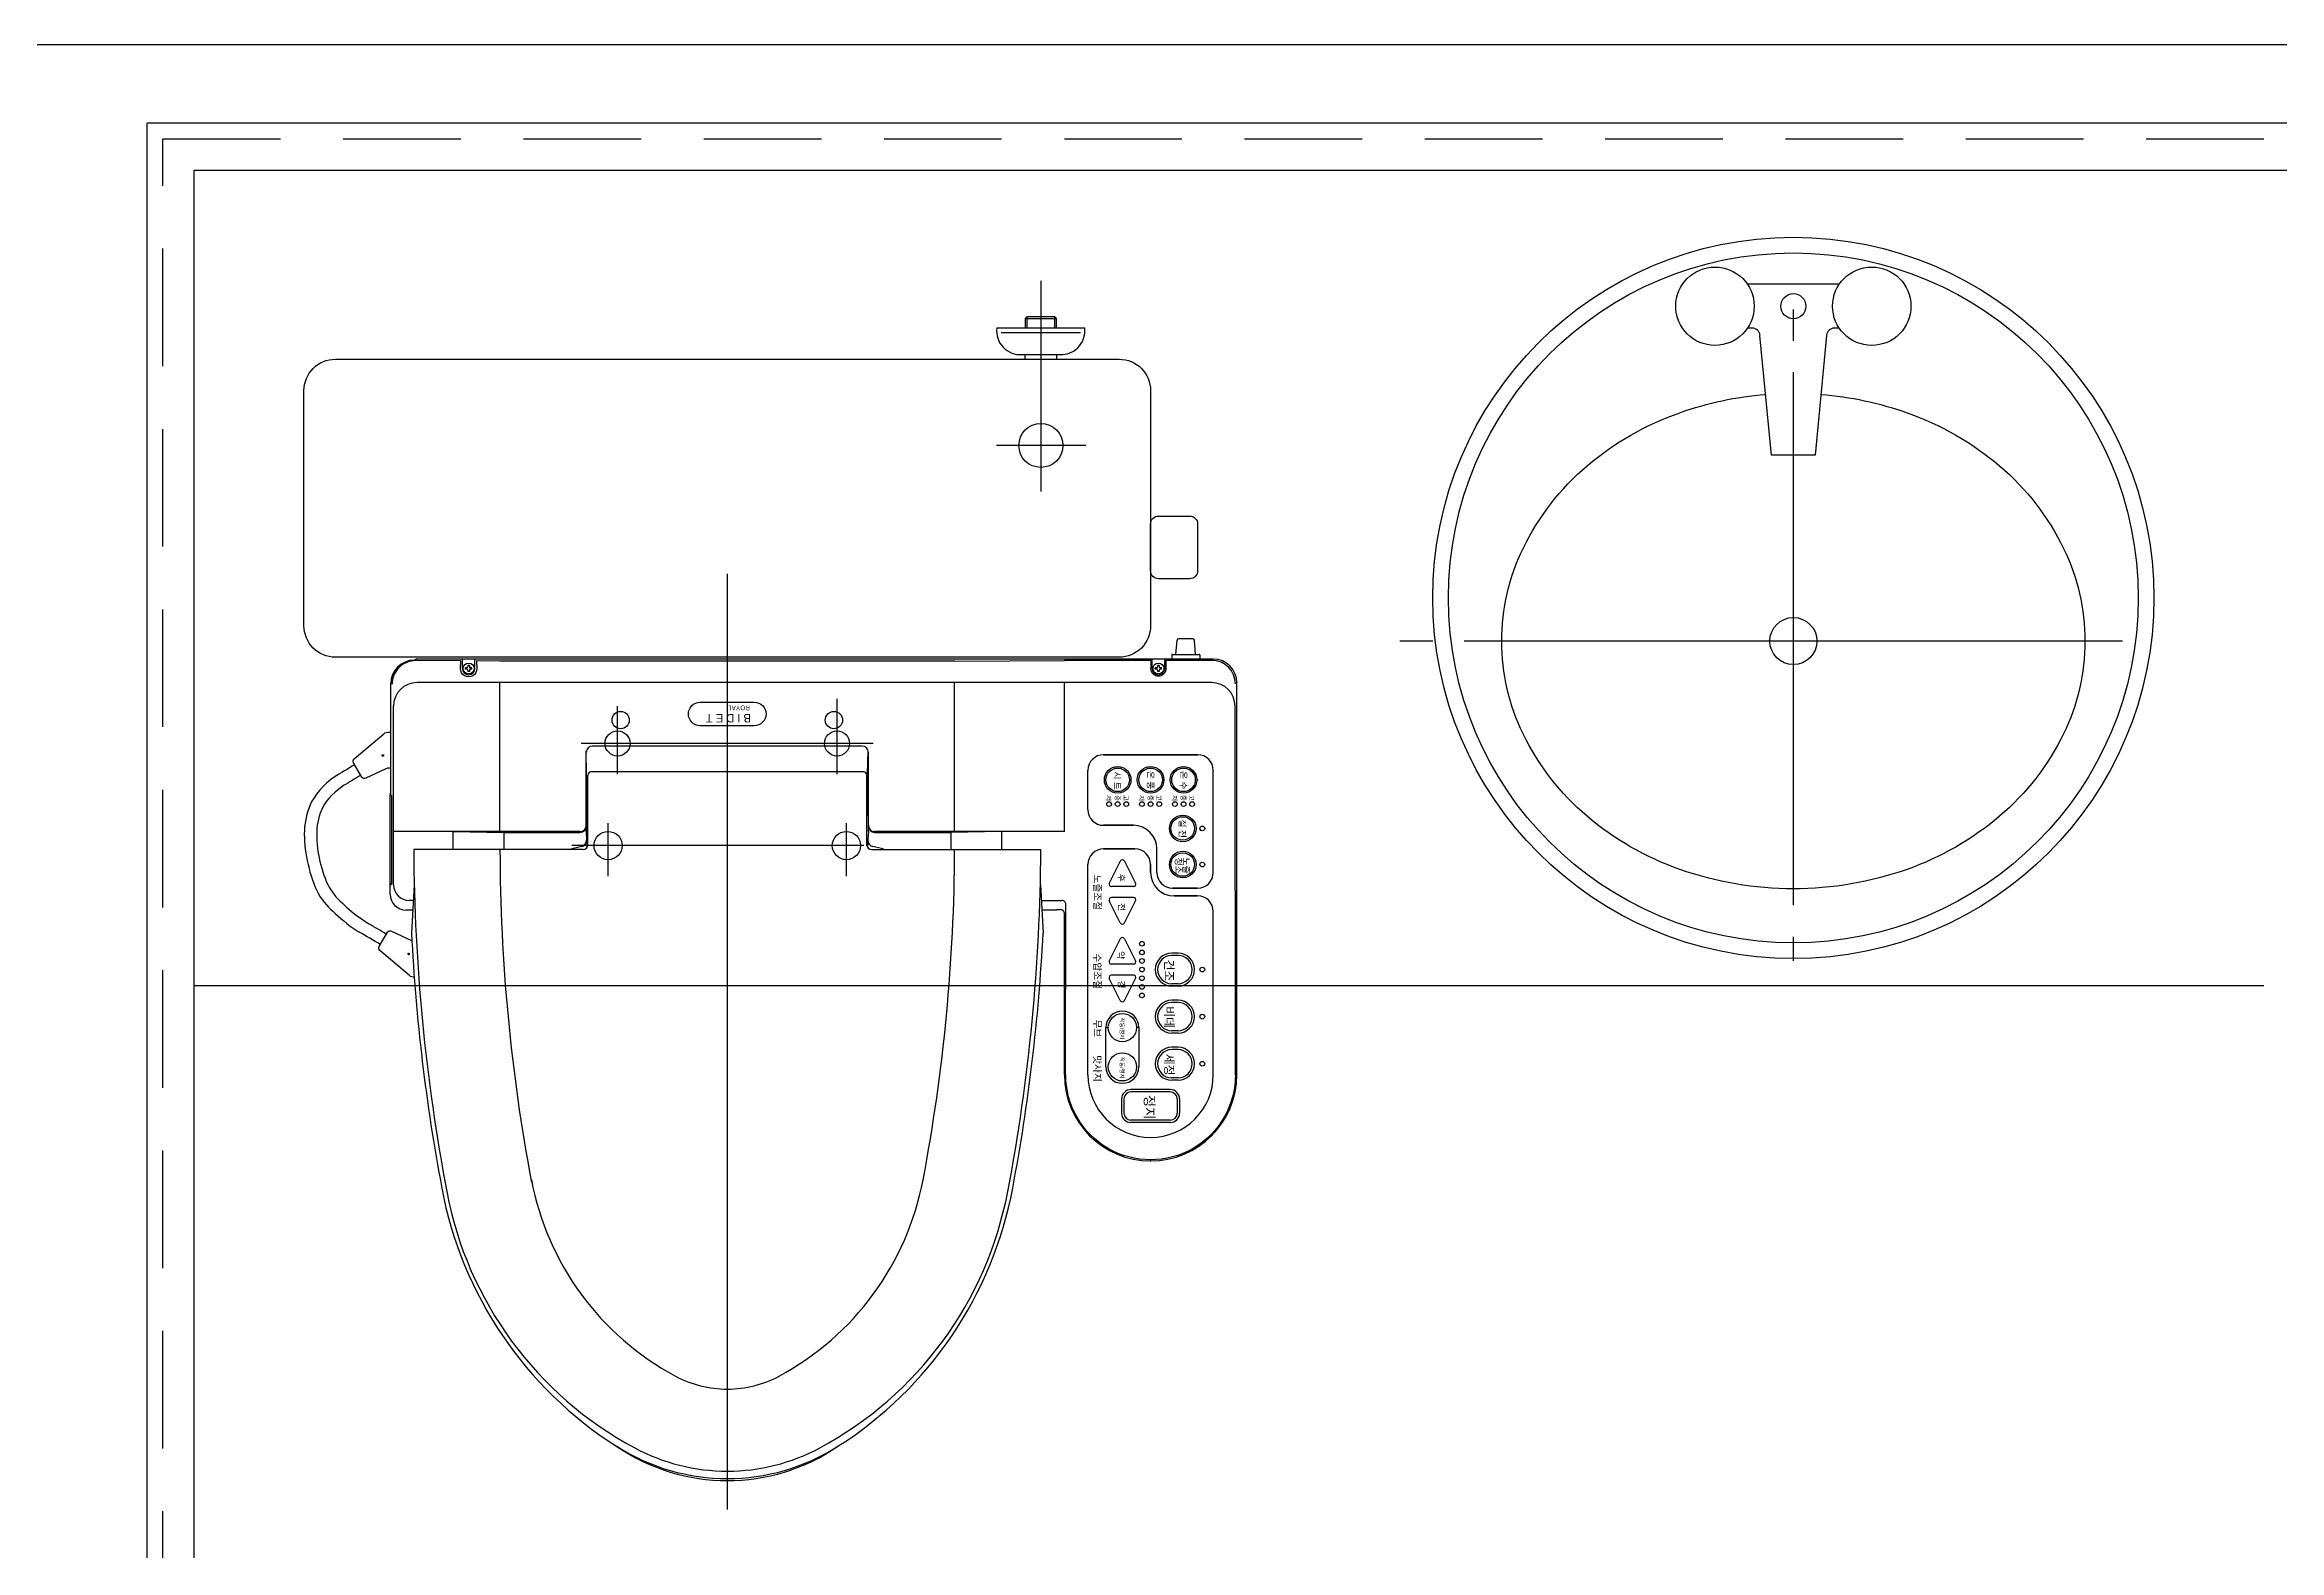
# Model space of a CAD drawing. Extents: x 11416736 to 11582377, y -14295679 to -14163266.
# Drawn here: x 11456184 to 11457609, y -14217043 to -14216083 of the extents above; entities that cross this region are included whole.
import ezdxf

# ---------------------------------------------------------------- set-up
doc = ezdxf.new("R2010")
doc.units = 0
doc.header["$LTSCALE"] = 50
doc.header["$MEASUREMENT"] = 0
doc.linetypes.add('HID', pattern=[2.3, 1.5, -0.8])
doc.linetypes.add('HIDDEN', pattern=[0.375, 0.25, -0.125])
for name, color, linetype in [('! 06 중심선', 11, 'CONTINUOUS'), ('! 16 HAT', 251, 'CONTINUOUS'), ('- 02 내력벽', 2, 'CONTINUOUS'), ('- 04 마감선 01', 125, 'CONTINUOUS'), ('- 06 마감선 03_방수', 8, 'HIDDEN'), ('8', 8, 'CONTINUOUS')]:
    doc.layers.add(name, color=color, linetype=linetype)
doc.styles.add('굴림', font='Gulim.ttf')

msp = doc.modelspace()

# ---------------------------------------------------------------- linework, layer by layer
at = {"layer": '! 06 중심선'}
msp.add_line((11458598.9, -14216083.5), (11456148.9, -14216083.5), dxfattribs=at)
at = {"layer": '! 16 HAT'}
for p, q in [((11456818.9, -14216234.1), (11456818.9, -14216368.3)), ((11457328.1, -14216236.2), (11457269.6, -14216236.2)), ((11456808.9, -14216258), (11456818.9, -14216258)), ((11456809.9, -14216257), (11456809.9, -14216264)), ((11456818.9, -14216258), (11456818.9, -14216258)), ((11456818.9, -14216258), (11456828.9, -14216258)), ((11456827.9, -14216264), (11456827.9, -14216257)), ((11457298.9, -14216272.2), (11457298.9, -14216252.2)), ((11456790.9, -14216264), (11456846.9, -14216264)), ((11456793.6, -14216267), (11456818.9, -14216267)), ((11456818.9, -14216267), (11456844.3, -14216267)), ((11457272.7, -14216264.2), (11457269.6, -14216264.2)), ((11457284.9, -14216345.2), (11457277.6, -14216268.8)), ((11457320.1, -14216268.8), (11457312.9, -14216345.2)), ((11457328.1, -14216264.2), (11457325.1, -14216264.2)), ((11456808.9, -14216284), (11456808.9, -14216281)), ((11456828.9, -14216281), (11456828.9, -14216284)), ((11457298.9, -14216632.2), (11457298.9, -14216292.2)), ((11456847.6, -14216339), (11456790.7, -14216339)), ((11457312.9, -14216345.2), (11457284.9, -14216345.2)), ((11456618.9, -14216420.9), (11456618.9, -14217017.5)), ((11456905.1, -14216472.2), (11456905.8, -14216463.1)), ((11456915.9, -14216462.2), (11456906.8, -14216462.2)), ((11456917.6, -14216472.2), (11456916.9, -14216463.1)), ((11457068.9, -14216463.7), (11457047.9, -14216463.7)), ((11457508.9, -14216463.7), (11457088.9, -14216463.7)), ((11456419.9, -14216475.9), (11456419.2, -14216475.9)), ((11456448.7, -14216476.3), (11456420.2, -14216476.2)), ((11456928.9, -14216475.2), (11456420.6, -14216475.2)), ((11456448.7, -14216476.3), (11456448.6, -14216481.2)), ((11456449.9, -14216481.2), (11456449.9, -14216475.2)), ((11456451.9, -14216481.7), (11456451.9, -14216480.7)), ((11456452.9, -14216480.7), (11456451.9, -14216480.7)), ((11456452.9, -14216481.7), (11456451.9, -14216481.7)), ((11456453.4, -14216479.2), (11456453.4, -14216480.2)), ((11456454.4, -14216479.2), (11456453.4, -14216479.2)), ((11456453.4, -14216482.2), (11456453.4, -14216483.2)), ((11456454.4, -14216483.2), (11456453.4, -14216483.2)), ((11456454.4, -14216479.2), (11456454.4, -14216480.2)), ((11456454.4, -14216482.2), (11456454.4, -14216483.2)), ((11456455.9, -14216480.7), (11456454.9, -14216480.7)), ((11456455.9, -14216481.7), (11456454.9, -14216481.7)), ((11456455.9, -14216481.7), (11456455.9, -14216480.7)), ((11456457.9, -14216481.2), (11456457.9, -14216475.2)), ((11456459, -14216476.4), (11456459.1, -14216481.2)), ((11456473.9, -14216476.5), (11456459, -14216476.4)), ((11456763.9, -14216476.5), (11456473.9, -14216476.5)), ((11456763.9, -14216476.5), (11456833.9, -14216476)), ((11456889.1, -14216476), (11456833.9, -14216476)), ((11456889.1, -14216476), (11456889, -14216481.2)), ((11456889.9, -14216481.2), (11456889.9, -14216475.2)), ((11456891.9, -14216481.7), (11456891.9, -14216480.7)), ((11456892.9, -14216480.7), (11456891.9, -14216480.7)), ((11456892.9, -14216481.7), (11456891.9, -14216481.7)), ((11456894.4, -14216479.2), (11456893.4, -14216479.2)), ((11456893.4, -14216479.2), (11456893.4, -14216480.2)), ((11456893.4, -14216482.2), (11456893.4, -14216483.2)), ((11456894.4, -14216483.2), (11456893.4, -14216483.2)), ((11456894.4, -14216479.2), (11456894.4, -14216480.2)), ((11456894.4, -14216482.2), (11456894.4, -14216483.2)), ((11456895.9, -14216480.7), (11456894.9, -14216480.7)), ((11456895.9, -14216481.7), (11456894.9, -14216481.7)), ((11456895.9, -14216481.7), (11456895.9, -14216480.7)), ((11456897.9, -14216481.2), (11456897.9, -14216475.2)), ((11456898.6, -14216476), (11456898.7, -14216481.2)), ((11456928, -14216476), (11456898.6, -14216476)), ((11456902.4, -14216472.7), (11456902.4, -14216474.7)), ((11456902.9, -14216472.2), (11456919.9, -14216472.2)), ((11456920.4, -14216472.7), (11456920.4, -14216474.7)), ((11456404.2, -14216561.9), (11456404.2, -14216490.9)), ((11456927.8, -14216490.2), (11456421, -14216490.2)), ((11456473.9, -14216585.2), (11456473.9, -14216490.2)), ((11456763.9, -14216585.2), (11456763.9, -14216490.2)), ((11456833.9, -14216585.2), (11456833.9, -14216490.2)), ((11456943.9, -14216740.2), (11456943.9, -14216490.2)), ((11456406, -14216619.1), (11456406, -14216505.2)), ((11456548.9, -14216548.6), (11456548.9, -14216505.2)), ((11456688.9, -14216548.6), (11456688.9, -14216500.6)), ((11456943, -14216740.2), (11456942.8, -14216505.1)), ((11456712, -14216529), (11456525.7, -14216529)), ((11456529.7, -14216594.5), (11456528.9, -14216533.8)), ((11456528.9, -14216585.2), (11456528.9, -14216534.7)), ((11456704.9, -14216530.7), (11456532.9, -14216530.7)), ((11456708.1, -14216556), (11456708.8, -14216533.8)), ((11456708.9, -14216585.3), (11456708.9, -14216534.7)), ((11456858.9, -14216536.2), (11456918.9, -14216536.2)), ((11456918.9, -14216536.2), (11456858.9, -14216536.2)), ((11456529.9, -14216593.6), (11456529.9, -14216549.2)), ((11456705.9, -14216547.2), (11456531.9, -14216547.2)), ((11456707.9, -14216593.6), (11456707.9, -14216549.2)), ((11456707.9, -14216594.3), (11456708.1, -14216556)), ((11456848.9, -14216571.2), (11456848.9, -14216546.2)), ((11456848.9, -14216571.2), (11456848.9, -14216546.2)), ((11456928.9, -14216611.2), (11456928.9, -14216546.2)), ((11456928.9, -14216611.2), (11456928.9, -14216546.2)), ((11456403.9, -14216561.9), (11456404.2, -14216561.9)), ((11456403.9, -14216625.2), (11456403.9, -14216561.9)), ((11456403.9, -14216562.2), (11456405, -14216562.2)), ((11456404.2, -14216561.9), (11456405, -14216562.2)), ((11456405, -14216618.6), (11456405, -14216562.2)), ((11456524.9, -14216585.2), (11456406, -14216585.2)), ((11456443.9, -14216585.2), (11456443.9, -14216596.6)), ((11456443.9, -14216585.2), (11456476.4, -14216585.7)), ((11456476.4, -14216585.2), (11456476.4, -14216596.6)), ((11456476.4, -14216585.7), (11456524.9, -14216585.7)), ((11456528.9, -14216585.2), (11456529.1, -14216590.2)), ((11456542.9, -14216613.7), (11456542.9, -14216579.9)), ((11456694.9, -14216613.7), (11456694.9, -14216579.9)), ((11456708.9, -14216585.2), (11456708.6, -14216590.2)), ((11456833.9, -14216585.2), (11456712.9, -14216585.2)), ((11456712.9, -14216585.7), (11456761.4, -14216585.7)), ((11456761.4, -14216585.2), (11456761.4, -14216596.6)), ((11456793.9, -14216585.2), (11456761.4, -14216585.7)), ((11456793.9, -14216585.2), (11456793.9, -14216596.6)), ((11456858.9, -14216581.2), (11456877.9, -14216581.2)), ((11456877.9, -14216581.2), (11456858.9, -14216581.2)), ((11456526.9, -14216596.6), (11456418.9, -14216596.6)), ((11456706, -14216594.1), (11456519.7, -14216594.1)), ((11456529.1, -14216590.2), (11456529.4, -14216595.2)), ((11456708.6, -14216590.2), (11456708.3, -14216595.2)), ((11456710.9, -14216596.6), (11456818.8, -14216596.6)), ((11456858.9, -14216596.2), (11456878.9, -14216596.2)), ((11456878.9, -14216596.2), (11456858.9, -14216596.2)), ((11456892.9, -14216611.2), (11456892.9, -14216596.2)), ((11456892.9, -14216611.2), (11456892.9, -14216596.2)), ((11456848.9, -14216740.2), (11456848.9, -14216606.2)), ((11456848.9, -14216740.2), (11456848.9, -14216606.2)), ((11456869.5, -14216604), (11456862.5, -14216618)), ((11456872.2, -14216604), (11456879.2, -14216618)), ((11456888.9, -14216611.2), (11456888.9, -14216606.2)), ((11456888.9, -14216606.2), (11456888.9, -14216611.2)), ((11456403.9, -14216619.2), (11456405, -14216618.6)), ((11456405, -14216618.6), (11456403.9, -14216618.6)), ((11456419.1, -14216619.1), (11456417.4, -14216649.9)), ((11456877.9, -14216620.2), (11456863.9, -14216620.2)), ((11456877.9, -14216627.2), (11456863.9, -14216627.2)), ((11456902.9, -14216621.2), (11456918.9, -14216621.2)), ((11456918.9, -14216621.2), (11456902.9, -14216621.2)), ((11456918.9, -14216626.2), (11456903.9, -14216626.2)), ((11456903.9, -14216626.2), (11456918.9, -14216626.2)), ((11456418, -14216635.2), (11456413.9, -14216635.2)), ((11456418.3, -14216629.1), (11456416, -14216629.1)), ((11456819.4, -14216629.1), (11456832.3, -14216629.1)), ((11456828.9, -14216635.2), (11456819.7, -14216635.2)), ((11456828.9, -14216634.9), (11456831.4, -14216634.9)), ((11456828.9, -14216635.2), (11456828.9, -14216634.9)), ((11456833.9, -14216740.2), (11456833.9, -14216637.4)), ((11456834.7, -14216740.2), (11456834.8, -14216631.6)), ((11456869.5, -14216643.3), (11456862.5, -14216629.3)), ((11456872.2, -14216643.3), (11456879.2, -14216629.3)), ((11456928.9, -14216740.2), (11456928.9, -14216636.2)), ((11456928.9, -14216740.2), (11456928.9, -14216636.2)), ((11456869.5, -14216653.5), (11456862.5, -14216667.5)), ((11456872.2, -14216653.5), (11456879.2, -14216667.5)), ((11457298.9, -14216667.7), (11457298.9, -14216652.2)), ((11456877.9, -14216669.7), (11456863.9, -14216669.7)), ((11456906.4, -14216662.7), (11456902.4, -14216662.7)), ((11456906.4, -14216664.2), (11456902.4, -14216664.2)), ((11456419.5, -14216678.2), (11456419.4, -14216678.2)), ((11456869.5, -14216692.8), (11456862.5, -14216678.8)), ((11456877.9, -14216676.7), (11456863.9, -14216676.7)), ((11456872.2, -14216692.8), (11456879.2, -14216678.8)), ((11456906.4, -14216682.2), (11456902.4, -14216682.2)), ((11456906.4, -14216683.7), (11456902.4, -14216683.7)), ((11456906.4, -14216692.7), (11456902.4, -14216692.7)), ((11456906.4, -14216694.2), (11456902.4, -14216694.2)), ((11456860.4, -14216735.2), (11456860.4, -14216710.2)), ((11456860.4, -14216710.2), (11456861.9, -14216710.2)), ((11456881.4, -14216710.2), (11456879.9, -14216710.2)), ((11456881.4, -14216710.2), (11456881.4, -14216735.2)), ((11456906.4, -14216712.2), (11456902.4, -14216712.2)), ((11456906.4, -14216713.7), (11456902.4, -14216713.7)), ((11456906.4, -14216722.7), (11456902.4, -14216722.7)), ((11456906.4, -14216724.2), (11456902.4, -14216724.2)), ((11456906.4, -14216742.2), (11456902.4, -14216742.2)), ((11456870.4, -14216755.7), (11456870.4, -14216764.7)), ((11456871.9, -14216755.7), (11456871.9, -14216764.7)), ((11456901.4, -14216749.7), (11456876.4, -14216749.7)), ((11456901.4, -14216751.2), (11456876.4, -14216751.2)), ((11456906.4, -14216743.7), (11456902.4, -14216743.7)), ((11456905.9, -14216755.7), (11456905.9, -14216764.7)), ((11456907.4, -14216755.7), (11456907.4, -14216764.7)), ((11456901.4, -14216769.2), (11456876.4, -14216769.2)), ((11456901.4, -14216770.7), (11456876.4, -14216770.7))]:
    msp.add_line(p, q, dxfattribs=at)
for points in [[(11456828.9, -14216264), (11456828.9, -14216258), (11456827.9, -14216257), (11456809.9, -14216257), (11456808.9, -14216258), (11456808.9, -14216264)], [(11456368.2, -14216550.4), (11456366.1, -14216551.9), (11456363.3, -14216554.3), (11456360.9, -14216556.7), (11456358.7, -14216559), (11456356.9, -14216561.3), (11456355.3, -14216563.6), (11456354, -14216565.9), (11456352.9, -14216568.2), (11456351.9, -14216570.5), (11456351.1, -14216572.8), (11456350.5, -14216575.1), (11456350, -14216577.5), (11456349.6, -14216579.8), (11456349.3, -14216582.1), (11456349.2, -14216584.5), (11456349.1, -14216586.9), (11456349.2, -14216589.2), (11456349.3, -14216591.6), (11456349.4, -14216594), (11456349.7, -14216596.3), (11456350, -14216598.7), (11456350.5, -14216601.2), (11456350.9, -14216603.6), (11456351.5, -14216606.1), (11456352.1, -14216608.6), (11456352.7, -14216611), (11456353.5, -14216613.5), (11456354.3, -14216615.9), (11456355.1, -14216618.3), (11456356.1, -14216620.6), (11456357.1, -14216622.8), (11456358.2, -14216624.8), (11456359.3, -14216626.7), (11456360.5, -14216628.5), (11456361.8, -14216630.2), (11456363.2, -14216631.8), (11456364.6, -14216633.3), (11456366, -14216634.8), (11456367.6, -14216636.2), (11456369.1, -14216637.7), (11456370.8, -14216639.2), (11456372.5, -14216640.7), (11456374.3, -14216642.2), (11456376.3, -14216643.8), (11456378.4, -14216645.5), (11456380.8, -14216647.1), (11456383.4, -14216648.8), (11456384.2, -14216649.3)], [(11456374, -14216555.9), (11456371.1, -14216558.1), (11456368.7, -14216560.1), (11456366.5, -14216562.1), (11456364.7, -14216564.1), (11456363.2, -14216565.9), (11456361.9, -14216567.8), (11456360.9, -14216569.6), (11456360, -14216571.5), (11456359.2, -14216573.4), (11456358.6, -14216575.3), (11456358.1, -14216577.2), (11456357.7, -14216579.1), (11456357.4, -14216581.1), (11456357.1, -14216583.1), (11456357, -14216585.1), (11456357, -14216587.1), (11456357, -14216589.2), (11456357.1, -14216591.3), (11456357.3, -14216593.4), (11456357.5, -14216595.5), (11456357.8, -14216597.7), (11456358.2, -14216599.8), (11456358.6, -14216602), (11456359.1, -14216604.2), (11456359.6, -14216606.4), (11456360.2, -14216608.6), (11456360.9, -14216610.8), (11456361.6, -14216612.9), (11456362.3, -14216615), (11456363.1, -14216617), (11456364, -14216618.9), (11456365, -14216620.7), (11456366, -14216622.4), (11456367, -14216623.9), (11456368.1, -14216625.4), (11456369.3, -14216626.8), (11456370.5, -14216628.1), (11456371.8, -14216629.4), (11456373.2, -14216630.7), (11456374.6, -14216632), (11456376.1, -14216633.3), (11456377.6, -14216634.7), (11456379.3, -14216636.1), (11456381.1, -14216637.6), (11456383.1, -14216639.1), (11456385.3, -14216640.7), (11456387.7, -14216642.3), (11456390.3, -14216644)], [(11456818.6, -14216619.1), (11456820.3, -14216649.9)]]:
    msp.add_lwpolyline(points, dxfattribs=at)
for points in [[(11456806.9, -14216281), (11456832.9, -14216281, 0.430567), (11456846.9, -14216264)], [(11457316.5, -14216306.4, -0.064435), (11457371.4, -14216318.1, -0.091719), (11457430.4, -14216352, -0.103599), (11457471.2, -14216404.6, -0.113912), (11457484.9, -14216463.7, -0.113912), (11457471.2, -14216522.9, -0.103599), (11457430.4, -14216575.4, -0.091719), (11457371.4, -14216609.3, -0.084785), (11457298.9, -14216621.7, -0.084785), (11457226.4, -14216609.3, -0.091719), (11457167.3, -14216575.4, -0.103599), (11457126.5, -14216522.9, -0.113912), (11457112.9, -14216463.7, -0.113912), (11457126.5, -14216404.6, -0.103599), (11457167.3, -14216352, -0.091719), (11457226.4, -14216318.1, -0.064435), (11457281.2, -14216306.4, -0.084785)], [(11456404.2, -14216544.7), (11456403.3, -14216544.7, 0.110642), (11456401.2, -14216545.1), (11456388.3, -14216551.2, -0.390158), (11456385.7, -14216550.4), (11456380.5, -14216541.3, -0.363015), (11456380.9, -14216538.8), (11456399.8, -14216522.8, -0.177197), (11456403, -14216521.7), (11456404.2, -14216521.7)], [(11456419.4, -14216678.2, -0.177197), (11456416.2, -14216677), (11456397.3, -14216661, -0.363015), (11456396.8, -14216658.5), (11456402.1, -14216649.4, -0.390158), (11456404.7, -14216648.6), (11456417.5, -14216654.7)]]:
    msp.add_lwpolyline(points, format="xyb", dxfattribs=at)
for points in [[(11456368.9, -14216284), (11456868.9, -14216284, -0.414214), (11456888.9, -14216304), (11456888.9, -14216454, -0.414214), (11456868.9, -14216474), (11456368.9, -14216474, -0.414214), (11456348.9, -14216454), (11456348.9, -14216304, -0.414214)], [(11456918.9, -14216419, -0.414214), (11456913.9, -14216424), (11456893.9, -14216424, -0.414214), (11456888.9, -14216419), (11456888.9, -14216389, -0.414214), (11456893.9, -14216384), (11456913.9, -14216384, -0.414214), (11456918.9, -14216389)], [(11456636.1, -14216502.7, -1), (11456636.1, -14216517.7), (11456601.6, -14216517.7, -1), (11456601.6, -14216502.7)]]:
    msp.add_lwpolyline(points, format="xyb", close=True, dxfattribs=at)
for centre, radius in [((11457298.9, -14216436.2), 230), ((11457298.9, -14216436.2), 220), ((11457248.9, -14216250.2), 25), ((11457348.9, -14216250.2), 25), ((11457298.9, -14216250.2), 8), ((11456818.9, -14216339), 14), ((11457298.9, -14216463.7), 15), ((11456453.9, -14216481.2), 3.5), ((11456893.9, -14216481.2), 3.5), ((11456550.9, -14216514.1), 5.5), ((11456686.9, -14216514.1), 5.5), ((11456548.9, -14216529), 8), ((11456688.9, -14216529), 8), ((11456399.2, -14216536.7), 0.5), ((11456867.9, -14216552.2), 8.5), ((11456867.9, -14216552.2), 7.5), ((11456888.9, -14216552.2), 8.5), ((11456888.9, -14216552.2), 7.5), ((11456909.9, -14216552.2), 8.5), ((11456909.9, -14216552.2), 7.5), ((11456862.4, -14216567.7), 1.5), ((11456867.9, -14216567.7), 1.5), ((11456873.4, -14216567.7), 1.5), ((11456883.4, -14216567.7), 1.5), ((11456888.9, -14216567.7), 1.5), ((11456894.4, -14216567.7), 1.5), ((11456904.4, -14216567.7), 1.5), ((11456909.9, -14216567.7), 1.5), ((11456915.4, -14216567.7), 1.5), ((11456542.9, -14216594.1), 9), ((11456694.9, -14216594.1), 9), ((11456909.4, -14216583.2), 8.5), ((11456909.4, -14216583.2), 7.5), ((11456921.9, -14216583.2), 1.5), ((11456909.4, -14216606.2), 8.5), ((11456909.4, -14216606.2), 7.5), ((11456921.9, -14216606.2), 1.5), ((11456883.4, -14216656.7), 1.5), ((11456415.6, -14216663.2), 0.5), ((11456883.4, -14216662.2), 1.5), ((11456883.4, -14216667.7), 1.5), ((11456883.4, -14216673.2), 1.5), ((11456883.4, -14216678.7), 1.5), ((11456883.4, -14216684.2), 1.5), ((11456921.9, -14216673.2), 1.5), ((11456883.4, -14216689.7), 1.5), ((11456870.9, -14216710.2), 9), ((11456921.9, -14216703.2), 1.5), ((11456870.9, -14216735.2), 9), ((11456921.9, -14216733.2), 1.5)]:
    msp.add_circle(centre, radius, dxfattribs=at)
for centre, radius, start, end in [((11456805.9, -14216265.9), 15.2, 172.8822, 273.9373), ((11457272.7, -14216269.2), 5, 5.3909, 90), ((11457325.1, -14216269.2), 5, 90, 174.6091), ((11456906.8, -14216463.2), 1, 90, 175.7108), ((11456915.9, -14216463.2), 1, 4.2892, 90), ((11456419.2, -14216490.9), 15, 90, 180), ((11456420.1, -14216491.2), 15, 89.6365, 180), ((11456420.6, -14216475.9), 0.7, 90, 180), ((11456453.9, -14216481.2), 4, 180, 0), ((11456452.9, -14216480.2), 0.5, 270, 0), ((11456452.9, -14216482.2), 0.5, 0, 90), ((11456454.9, -14216480.2), 0.5, 180, 270), ((11456454.9, -14216482.2), 0.5, 90, 180), ((11456893.9, -14216481.2), 4, 180, 0), ((11456892.9, -14216480.2), 0.5, 270, 0), ((11456892.9, -14216482.2), 0.5, 0, 90), ((11456894.9, -14216480.2), 0.5, 180, 270), ((11456894.9, -14216482.2), 0.5, 90, 180), ((11456902.9, -14216472.7), 0.5, 90, 180), ((11456902.9, -14216474.7), 0.5, 180, 270), ((11456919.9, -14216472.7), 0.5, 0, 90), ((11456919.9, -14216474.7), 0.5, 270, 0), ((11456928, -14216491), 15, 0, 90), ((11456928.9, -14216490.2), 15, 0, 90), ((11456421, -14216505.2), 15, 90, 180), ((11456927.8, -14216505.2), 15, 0.0617, 90), ((11456532.9, -14216534.7), 4, 90, 180), ((11456704.9, -14216534.7), 4, 0, 90), ((11456858.9, -14216546.2), 10, 90, 180), ((11456858.9, -14216546.2), 10, 90, 180), ((11456918.9, -14216546.2), 10, 0, 90), ((11456918.9, -14216546.2), 10, 0, 90), ((11456531.9, -14216549.2), 2, 90, 180), ((11456705.9, -14216549.2), 2, 0, 90), ((11456858.9, -14216571.2), 10, 180, 270), ((11456858.9, -14216571.2), 10, 180, 270), ((11456524.9, -14216581.2), 4, 270, 0), ((11456524.9, -14216581.7), 4, 270, 0), ((11456712.9, -14216581.2), 4, 180, 270), ((11456712.9, -14216581.7), 4, 180, 270), ((11456877.9, -14216596.2), 15, 0, 90), ((11456877.9, -14216596.2), 15, 0, 90), ((11457623.9, -14216590.5), 1205, 180.292, 190.7269), ((11457623.9, -14216594.7), 1150, 180.0966, 190.7269), ((11456618.9, -14216983.8), 400, 103.4118, 104.5013), ((11456525.1, -14216590.9), 4, 283.4118, 2.9963), ((11456526.9, -14216593.6), 3, 270, 0), ((11456710.9, -14216593.6), 3, 180, 270), ((11456712.6, -14216590.9), 4, 177.0037, 256.5882), ((11456618.9, -14216983.8), 400, 75.4987, 76.5882), ((11455613.9, -14216593.2), 1150, 349.2731, 359.8306), ((11455613.9, -14216590.5), 1205, 349.2731, 359.708), ((11456858.9, -14216606.2), 10, 90, 180), ((11456858.9, -14216606.2), 10, 90, 180), ((11456878.9, -14216606.2), 10, 0, 90), ((11456878.9, -14216606.2), 10, 0, 90), ((11456870.9, -14216604.7), 1.5, 26.5651, 153.4349), ((11456903.9, -14216611.2), 15, 180, 270), ((11456903.9, -14216611.2), 15, 180, 270), ((11456902.9, -14216611.2), 10, 180, 270), ((11456902.9, -14216611.2), 10, 180, 270), ((11456918.9, -14216611.2), 10, 270, 0), ((11456918.9, -14216611.2), 10, 270, 0), ((11456413.9, -14216625.2), 10, 180, 270), ((11456416, -14216619.1), 10, 180, 270), ((11456863.9, -14216618.7), 1.5, 153.4349, 270), ((11456863.9, -14216628.7), 1.5, 90, 206.5651), ((11456877.9, -14216618.7), 1.5, 270, 26.5651), ((11456877.9, -14216628.7), 1.5, 333.4349, 90), ((11456918.9, -14216636.2), 10, 0, 90), ((11456918.9, -14216636.2), 10, 0, 90), ((11456831.4, -14216637.4), 2.5, 0, 90), ((11456832.3, -14216631.6), 2.5, 359.9398, 90), ((11457623.9, -14216588.7), 1208, 182.9027, 190.6781), ((11456419.7, -14216650.2), 5, 244.7454, 249.0415), ((11455613.9, -14216588.7), 1208, 349.3219, 357.0973), ((11456870.9, -14216642.7), 1.5, 206.5651, 333.4349), ((11456870.9, -14216654.2), 1.5, 26.5651, 153.4349), ((11456863.9, -14216668.2), 1.5, 153.4349, 270), ((11456877.9, -14216668.2), 1.5, 270, 26.5651), ((11456902.4, -14216673.2), 10.5, 90, 270), ((11456902.4, -14216673.2), 9, 90, 270), ((11456906.4, -14216673.2), 10.5, 270, 90), ((11456906.4, -14216673.2), 9, 270, 90), ((11456863.9, -14216678.2), 1.5, 90, 206.5651), ((11456877.9, -14216678.2), 1.5, 333.4349, 90), ((11456870.9, -14216710.2), 10.5, 0, 180), ((11456870.9, -14216692.2), 1.5, 206.5651, 333.4349), ((11456902.4, -14216703.2), 10.5, 90, 270), ((11456902.4, -14216703.2), 9, 90, 270), ((11456906.4, -14216703.2), 10.5, 270, 90), ((11456906.4, -14216703.2), 9, 270, 90), ((11456902.4, -14216733.2), 10.5, 90, 270), ((11456902.4, -14216733.2), 9, 90, 270), ((11456906.4, -14216733.2), 10.5, 270, 90), ((11456906.4, -14216733.2), 9, 270, 90), ((11456888.9, -14216740.2), 55, 180, 0), ((11456888.9, -14216740.2), 40, 180, 0), ((11456870.9, -14216735.2), 10.5, 180, 0), ((11456876.4, -14216755.7), 6, 90, 180), ((11456876.4, -14216755.7), 4.5, 90, 180), ((11456901.4, -14216755.7), 6, 0, 90), ((11456901.4, -14216755.7), 4.5, 0, 90), ((11456876.4, -14216764.7), 6, 180, 270), ((11456876.4, -14216764.7), 4.5, 180, 270), ((11456901.4, -14216764.7), 4.5, 270, 0), ((11456901.4, -14216764.7), 6, 270, 0), ((11456682.4, -14216766.2), 250, 190.6781, 237.5493), ((11456670.8, -14216773.7), 180, 190.7269, 241.821), ((11456566.9, -14216773.7), 180, 298.179, 349.2731), ((11456555.3, -14216766.2), 250, 302.4507, 349.3219), ((11456670.8, -14216771), 235, 190.7269, 241.821), ((11456566.9, -14216771), 235, 298.179, 349.2731), ((11456618.9, -14216870.7), 70, 241.821, 270), ((11456618.9, -14216870.7), 70, 270, 298.179), ((11456618.9, -14216866.2), 131.5, 237.5493, 302.4507), ((11456618.9, -14216874), 125, 235.7384, 304.2616), ((11456618.9, -14216868), 125, 241.821, 270), ((11456618.9, -14216868), 125, 270, 298.179)]:
    msp.add_arc(centre, radius, start, end, dxfattribs=at)
at = {"layer": '! 16 HAT', "extrusion": (0, 0, -1)}
for centre, major_axis, ratio in [((11456453.9, -14216481.2), (0, 5.34), 0.981273), ((11456888.9, -14216740.2), (0, 54.3), 0.997389)]:
    msp.add_ellipse(centre, major_axis=major_axis, ratio=ratio, start_param=1.570796, end_param=4.712389, dxfattribs=at)
at = {"layer": '! 16 HAT'}
msp.add_open_spline([(11456898.7, -14216481.2), (11456898.7, -14216481.6), (11456898.6, -14216482), (11456898.3, -14216483.2), (11456898, -14216483.8), (11456897, -14216484.9), (11456896.5, -14216485.4), (11456895.2, -14216486), (11456894.4, -14216486.1), (11456893, -14216486.1), (11456892.3, -14216485.9), (11456891, -14216485.2), (11456890.5, -14216484.7), (11456889.6, -14216483.6), (11456889.3, -14216482.9), (11456889.1, -14216481.8), (11456889, -14216481.5), (11456889, -14216481.2)], degree=3, knots=[1.570796, 1.570796, 1.570796, 1.570796, 1.834366, 1.834366, 2.279588, 2.279588, 2.72481, 2.72481, 3.170033, 3.170033, 3.615255, 3.615255, 4.060477, 4.060477, 4.505699, 4.505699, 4.712389, 4.712389, 4.712389, 4.712389], dxfattribs=at)
for points in [[(11456381.2, -14216542.6), (11456376.9, -14216545.2), (11456372.5, -14216547.8), (11456368.2, -14216550.4)], [(11456385.1, -14216549.3), (11456381.4, -14216551.5), (11456377.7, -14216553.7), (11456374, -14216555.9)], [(11456397.6, -14216657.2), (11456393.1, -14216654.6), (11456388.7, -14216651.9), (11456384.2, -14216649.3)], [(11456401.4, -14216650.5), (11456397.7, -14216648.4), (11456394, -14216646.2), (11456390.3, -14216644)]]:
    msp.add_open_spline(points, degree=3, dxfattribs=at)
for p in [(11456419.9, -14216475.9), (11456419.9, -14216475.9), (11456420.6, -14216475.2), (11456928.9, -14216475.2), (11456928.9, -14216475.2), (11456404.2, -14216490.9), (11456404.2, -14216490.9), (11456473.9, -14216490.2), (11456763.9, -14216490.2), (11456833.9, -14216490.2), (11456943.9, -14216490.2), (11456918.9, -14216536.2), (11456918.9, -14216536.2), (11456918.9, -14216552.2), (11456403.9, -14216561.2), (11456403.9, -14216561.2), (11456403.9, -14216561.2), (11456403.9, -14216561.2), (11456920.8, -14216584.2), (11456895.8, -14216618.3), (11456896.4, -14216624.2), (11456928, -14216615.1), (11456407.8, -14216633.1), (11456888.9, -14216795.2), (11456618.9, -14216999)]:
    msp.add_point(p, dxfattribs=at)
at = {"layer": '- 02 내력벽', "ltscale": 30}
for p in [(11456248.9, -14217983.5), (11458548.9, -14216133.5)]:
    msp.add_line(p, (11456248.9, -14216133.5), dxfattribs=at)
msp.add_lwpolyline([(11457648.6, -14216133.5), (11456248.9, -14216133.5)], dxfattribs=at)
at = {"layer": '- 04 마감선 01', "ltscale": 30}
for p, q in [((11456278.9, -14217783.5), (11456278.9, -14216163.5)), ((11456278.9, -14216163.5), (11457618.9, -14216163.5))]:
    msp.add_line(p, q, dxfattribs=at)
at = {"layer": '- 06 마감선 03_방수', "linetype": 'HID'}
for p, q in [((11456258.9, -14217783.5), (11456258.9, -14216143.5)), ((11456258.9, -14216143.5), (11457638.9, -14216143.5))]:
    msp.add_line(p, q, dxfattribs=at)
at = {"layer": '8'}
msp.add_line((11457598.9, -14216683.5), (11456278.9, -14216683.5), dxfattribs=at)

# ---------------------------------------------------------------- texts
at = {"layer": '! 16 HAT', "style": '굴림'}
for s, height, rotation, p in [('B I D E T', 5.4, 180, (11456633.9, -14216510.2)), ('ROYAL', 3, 180, (11456633.4, -14216504.8)), ('시 트', 4, 270, (11456865.6, -14216546.8)), ('온 풍', 4, 270, (11456886.9, -14216546.5)), ('온 수', 4, 270, (11456907.9, -14216546.6)), ('저', 3, 270, (11456860.6, -14216561.9)), ('중', 3, 270, (11456866.3, -14216561.8)), ('고', 3, 270, (11456871.6, -14216561.8)), ('저', 3, 270, (11456881.6, -14216561.9)), ('중', 3, 270, (11456887.3, -14216561.8)), ('고', 3, 270, (11456892.6, -14216561.8)), ('저', 3, 270, (11456902.6, -14216561.9)), ('중', 3, 270, (11456908.3, -14216561.8)), ('고', 3, 270, (11456913.6, -14216561.8)), ('절 전', 4, 270, (11456907.2, -14216577.5)), ('노즐조절', 4.5, 270, (11456852.7, -14216612.6)), ('후', 4, 270, (11456868.4, -14216612.1)), ('청소', 4, 270, (11456904.7, -14216601.8)), ('노즐', 4, 270, (11456909.6, -14216601.7)), ('전', 4, 270, (11456868.4, -14216630.8)), ('수압조절', 4.5, 270, (11456852.7, -14216662.9)), ('약', 4, 270, (11456868, -14216661.4)), ('건조', 5.5, 270, (11456898, -14216666.9)), ('강', 4, 270, (11456868.3, -14216680.2)), ('비데', 5.5, 270, (11456898, -14216696.6)), ('무브', 4.5, 270, (11456852.7, -14216705)), ('작동/정지', 2.5, 270, (11456869.4, -14216703.8)), ('맛사지', 4.5, 270, (11456852.7, -14216727.8)), ('세정', 5.5, 270, (11456898, -14216726.9)), ('작동/정지', 2.5, 270, (11456869.4, -14216728.9)), ('정지', 6.21, 270, (11456885.1, -14216753.1))]:
    msp.add_text(s, height=height, rotation=rotation, dxfattribs=at).set_placement(p)

doc.saveas('drawing.dxf')
